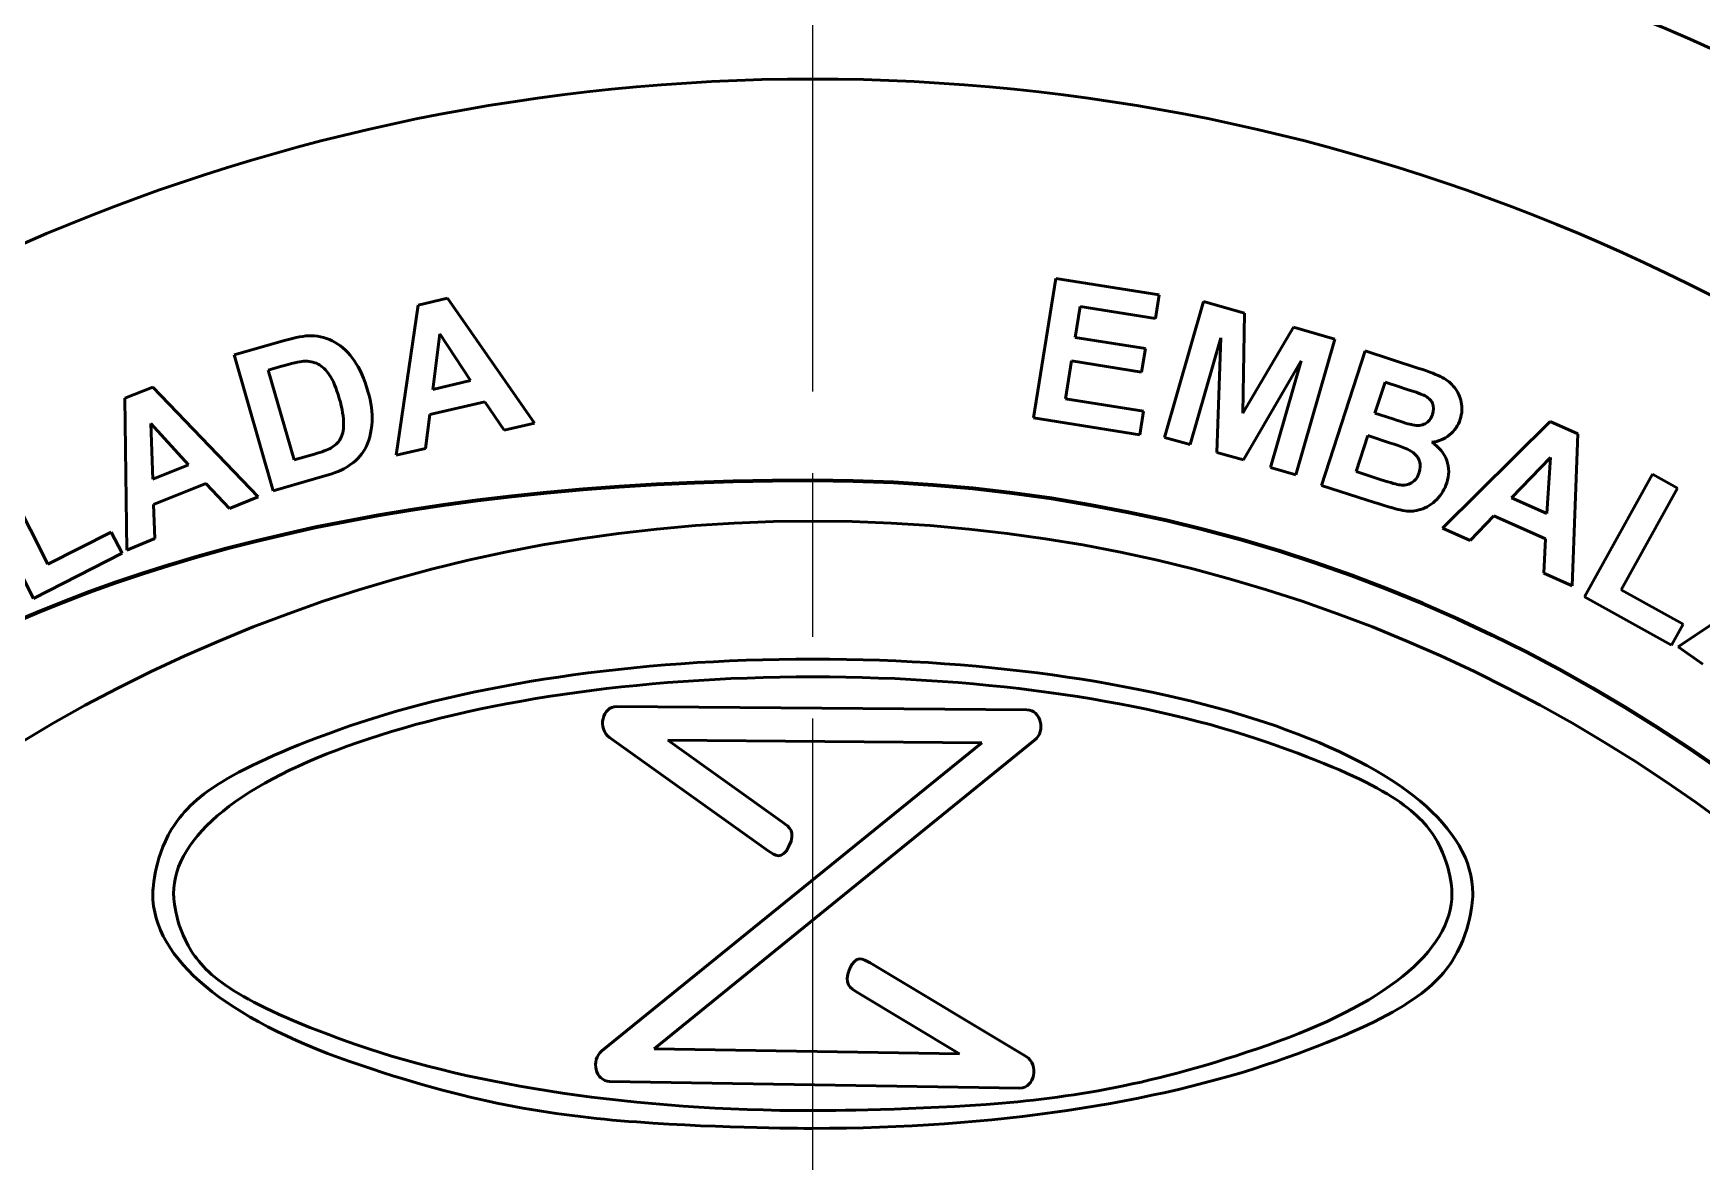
# Model space of a CAD drawing. Extents: x 0 to 616, y 0 to 436.
# Drawn here: x 510.64 to 556.55, y 317.26 to 348.32 of the extents above; entities that cross this region are included whole.
import ezdxf

# ---------------------------------------------------------------- set-up
doc = ezdxf.new("R2010")
doc.units = 0
doc.header["$LTSCALE"] = 1.5
doc.linetypes.add('AM_ISO08W050', pattern=[18, 12, -1.5, 3, -1.5])
doc.layers.add('AM_0', color=7, linetype='CONTINUOUS', lineweight=50)
doc.layers.add('AM_7', color=4, linetype='AM_ISO08W050', lineweight=25)

msp = doc.modelspace()

# ---------------------------------------------------------------- linework, layer by layer
at = {"layer": 'AM_0'}
for radius in [60.3, 54.175, 42.004]:
    msp.add_circle((532.092, 292.885), radius, dxfattribs=at)
at = {"layer": 'AM_0', "color": 7}
for points in [[(538.169, 337.729), (538.169, 337.729), (538.778, 341.572), (538.778, 341.572)], [(538.778, 341.572), (538.778, 341.572), (541.627, 341.121), (541.627, 341.121)], [(539.45, 340.799), (539.45, 340.799), (539.315, 339.947), (539.315, 339.947)], [(541.524, 340.47), (541.524, 340.47), (539.45, 340.799), (539.45, 340.799)], [(541.627, 341.121), (541.627, 341.121), (541.524, 340.47), (541.524, 340.47)], [(541.774, 337.195), (541.774, 337.195), (542.846, 340.936), (542.846, 340.936)], [(542.846, 340.936), (542.846, 340.936), (543.976, 340.612), (543.976, 340.612)], [(543.976, 340.612), (543.976, 340.612), (543.923, 337.865), (543.923, 337.865)], [(543.923, 337.865), (543.923, 337.865), (545.325, 340.225), (545.325, 340.225)], [(545.325, 340.225), (545.325, 340.225), (546.458, 339.9), (546.458, 339.9)], [(516.168, 339.465), (516.168, 339.465), (517.549, 339.861), (517.549, 339.861)], [(517.549, 339.861), (517.86, 339.95), (518.103, 339.995), (518.281, 339.994)], [(518.281, 339.994), (518.519, 339.992), (518.74, 339.931), (518.943, 339.81)], [(518.943, 339.81), (519.147, 339.691), (519.324, 339.523), (519.474, 339.308)], [(539.315, 339.947), (539.315, 339.947), (541.245, 339.641), (541.245, 339.641)], [(543.319, 339.939), (543.319, 339.939), (542.475, 336.994), (542.475, 336.994)], [(543.215, 336.782), (543.215, 336.782), (543.319, 339.939), (543.319, 339.939)], [(546.458, 339.9), (546.458, 339.9), (545.386, 336.16), (545.386, 336.16)], [(517.241, 335.725), (517.241, 335.725), (516.168, 339.465), (516.168, 339.465)], [(519.474, 339.308), (519.624, 339.091), (519.749, 338.809), (519.85, 338.458)], [(541.245, 339.641), (541.245, 339.641), (541.142, 338.994), (541.142, 338.994)], [(546.092, 335.874), (546.092, 335.874), (547.295, 339.575), (547.295, 339.575)], [(547.295, 339.575), (547.295, 339.575), (548.774, 339.094), (548.774, 339.094)], [(517.444, 339.146), (517.444, 339.146), (517.105, 339.049), (517.105, 339.049)], [(517.105, 339.049), (517.105, 339.049), (517.815, 336.572), (517.815, 336.572)], [(518.074, 339.288), (517.962, 339.282), (517.752, 339.234), (517.444, 339.146)], [(518.475, 339.212), (518.357, 339.273), (518.224, 339.298), (518.074, 339.288)], [(518.793, 338.911), (518.697, 339.052), (518.591, 339.152), (518.475, 339.212)], [(519.06, 338.268), (518.977, 338.557), (518.888, 338.771), (518.793, 338.911)], [(539.213, 339.3), (539.213, 339.3), (539.047, 338.254), (539.047, 338.254)], [(541.142, 338.994), (541.142, 338.994), (539.213, 339.3), (539.213, 339.3)], [(545.529, 339.305), (545.529, 339.305), (543.942, 336.574), (543.942, 336.574)], [(544.685, 336.361), (544.685, 336.361), (545.529, 339.305), (545.529, 339.305)], [(548.774, 339.094), (549.067, 338.999), (549.282, 338.916), (549.418, 338.844)], [(513.157, 338.27), (513.157, 338.27), (513.927, 338.581), (513.927, 338.581)], [(513.927, 338.581), (513.927, 338.581), (516.83, 335.557), (516.83, 335.557)], [(519.85, 338.458), (519.938, 338.15), (519.976, 337.874), (519.963, 337.629)], [(547.842, 338.716), (547.842, 338.716), (547.564, 337.86), (547.564, 337.86)], [(548.271, 338.576), (548.271, 338.576), (547.842, 338.716), (547.842, 338.716)], [(548.906, 338.356), (548.834, 338.389), (548.623, 338.462), (548.271, 338.576)], [(549.418, 338.844), (549.554, 338.773), (549.666, 338.681), (549.754, 338.566)], [(549.754, 338.566), (549.843, 338.451), (549.903, 338.318), (549.937, 338.165)], [(513.209, 334.094), (513.209, 334.094), (513.157, 338.27), (513.157, 338.27)], [(519.18, 337.561), (519.182, 337.742), (519.143, 337.979), (519.06, 338.268)], [(539.047, 338.254), (539.047, 338.254), (541.194, 337.914), (541.194, 337.914)], [(549.145, 338.135), (549.105, 338.227), (549.025, 338.301), (548.906, 338.356)], [(549.149, 337.825), (549.186, 337.94), (549.185, 338.043), (549.145, 338.135)], [(549.937, 338.165), (549.971, 338.012), (549.962, 337.855), (549.91, 337.695)], [(514.911, 336.442), (514.911, 336.442), (513.873, 337.58), (513.873, 337.58)], [(513.873, 337.58), (513.873, 337.58), (513.927, 336.045), (513.927, 336.045)], [(519.086, 337.143), (519.146, 337.239), (519.177, 337.379), (519.18, 337.561)], [(519.963, 337.629), (519.948, 337.33), (519.878, 337.072), (519.752, 336.854)], [(541.091, 337.266), (541.091, 337.266), (538.169, 337.729), (538.169, 337.729)], [(541.194, 337.914), (541.194, 337.914), (541.091, 337.266), (541.091, 337.266)], [(547.564, 337.86), (547.564, 337.86), (548.054, 337.701), (548.054, 337.701)], [(548.054, 337.701), (548.345, 337.606), (548.527, 337.552), (548.601, 337.538)], [(548.601, 337.538), (548.733, 337.511), (548.848, 337.522), (548.945, 337.571)], [(548.945, 337.571), (549.042, 337.621), (549.11, 337.706), (549.149, 337.825)], [(549.422, 334.692), (549.422, 334.692), (552.389, 337.631), (552.389, 337.631)], [(549.91, 337.695), (549.854, 337.522), (549.756, 337.378), (549.616, 337.263)], [(552.389, 337.631), (552.389, 337.631), (553.148, 337.293), (553.148, 337.293)], [(518.825, 336.9), (518.939, 336.966), (519.026, 337.046), (519.086, 337.143)], [(542.475, 336.994), (542.475, 336.994), (541.774, 337.195), (541.774, 337.195)], [(547.364, 337.244), (547.364, 337.244), (547.043, 336.255), (547.043, 336.255)], [(547.967, 337.048), (547.967, 337.048), (547.364, 337.244), (547.364, 337.244)], [(548.613, 336.78), (548.523, 336.848), (548.307, 336.938), (547.967, 337.048)], [(549.616, 337.263), (549.475, 337.149), (549.313, 337.082), (549.13, 337.061)], [(549.13, 337.061), (549.333, 336.922), (549.471, 336.754), (549.54, 336.557)], [(553.148, 337.293), (553.148, 337.293), (552.989, 333.104), (552.989, 333.104)], [(509.588, 336.557), (509.588, 336.557), (511.043, 333.703), (511.043, 333.703)], [(517.815, 336.572), (517.815, 336.572), (518.379, 336.733), (518.379, 336.733)], [(518.379, 336.733), (518.589, 336.794), (518.738, 336.849), (518.825, 336.9)], [(519.752, 336.854), (519.658, 336.689), (519.51, 336.538), (519.307, 336.403)], [(543.942, 336.574), (543.942, 336.574), (543.215, 336.782), (543.215, 336.782)], [(548.791, 336.535), (548.762, 336.63), (548.703, 336.712), (548.613, 336.78)], [(549.54, 336.557), (549.61, 336.359), (549.61, 336.153), (549.541, 335.939)], [(552.391, 336.636), (552.391, 336.636), (551.324, 335.531), (551.324, 335.531)], [(552.293, 335.099), (552.293, 335.099), (552.391, 336.636), (552.391, 336.636)], [(510.641, 332.762), (510.641, 332.762), (508.889, 336.2), (508.889, 336.2)], [(513.927, 336.045), (513.927, 336.045), (514.911, 336.442), (514.911, 336.442)], [(518.661, 336.132), (518.661, 336.132), (517.241, 335.725), (517.241, 335.725)], [(519.307, 336.403), (519.156, 336.302), (518.941, 336.212), (518.661, 336.132)], [(545.386, 336.16), (545.386, 336.16), (544.685, 336.361), (544.685, 336.361)], [(547.043, 336.255), (547.043, 336.255), (547.734, 336.03), (547.734, 336.03)], [(548.573, 335.945), (548.668, 336.001), (548.738, 336.095), (548.78, 336.226)], [(548.78, 336.226), (548.816, 336.337), (548.819, 336.44), (548.791, 336.535)], [(553.331, 332.805), (553.331, 332.805), (555.203, 336.181), (555.203, 336.181)], [(555.203, 336.181), (555.203, 336.181), (555.89, 335.8), (555.89, 335.8)], [(515.39, 335.929), (515.39, 335.929), (513.948, 335.347), (513.948, 335.347)], [(516.037, 335.237), (516.037, 335.237), (515.39, 335.929), (515.39, 335.929)], [(547.352, 335.465), (547.352, 335.465), (546.092, 335.874), (546.092, 335.874)], [(547.734, 336.03), (548.004, 335.943), (548.176, 335.894), (548.254, 335.886)], [(548.254, 335.886), (548.371, 335.87), (548.478, 335.89), (548.573, 335.945)], [(549.541, 335.939), (549.486, 335.772), (549.394, 335.62), (549.264, 335.486)], [(555.89, 335.8), (555.89, 335.8), (554.337, 332.998), (554.337, 332.998)], [(513.948, 335.347), (513.948, 335.347), (513.982, 334.407), (513.982, 334.407)], [(516.83, 335.557), (516.83, 335.557), (516.037, 335.237), (516.037, 335.237)], [(548.261, 335.197), (548.133, 335.224), (547.83, 335.313), (547.352, 335.465)], [(551.324, 335.531), (551.324, 335.531), (552.293, 335.099), (552.293, 335.099)], [(550.836, 335.031), (550.836, 335.031), (550.183, 334.353), (550.183, 334.353)], [(552.257, 334.398), (552.257, 334.398), (550.836, 335.031), (550.836, 335.031)], [(511.043, 333.703), (511.043, 333.703), (512.783, 334.589), (512.783, 334.589)], [(512.783, 334.589), (512.783, 334.589), (513.081, 334.005), (513.081, 334.005)], [(513.982, 334.407), (513.982, 334.407), (513.209, 334.094), (513.209, 334.094)], [(550.183, 334.353), (550.183, 334.353), (549.422, 334.692), (549.422, 334.692)], [(552.208, 333.452), (552.208, 333.452), (552.257, 334.398), (552.257, 334.398)], [(513.081, 334.005), (513.081, 334.005), (510.641, 332.762), (510.641, 332.762)], [(552.989, 333.104), (552.989, 333.104), (552.208, 333.452), (552.208, 333.452)], [(555.907, 331.431), (555.907, 331.431), (559.38, 333.749), (559.38, 333.749)], [(554.337, 332.998), (554.337, 332.998), (556.045, 332.051), (556.045, 332.051)], [(555.727, 331.478), (555.727, 331.478), (553.331, 332.805), (553.331, 332.805)], [(556.045, 332.051), (556.045, 332.051), (555.727, 331.478), (555.727, 331.478)], [(519.353, 329.249), (522.624, 330.386), (527.132, 331.091), (532.092, 331.091)], [(532.092, 331.091), (537.053, 331.091), (541.561, 330.386), (544.832, 329.249)], [(556.59, 330.953), (556.59, 330.953), (555.907, 331.431), (555.907, 331.431)], [(532.092, 330.602), (527.206, 330.602), (522.774, 329.911), (519.568, 328.796)], [(544.617, 328.796), (541.41, 329.911), (536.979, 330.602), (532.092, 330.602)], [(526.497, 328.931), (526.158, 329.173), (526.296, 329.787), (526.695, 329.784)], [(526.695, 329.784), (526.695, 329.784), (537.983, 329.694), (537.983, 329.694)], [(537.983, 329.694), (538.37, 329.691), (538.513, 329.111), (538.198, 328.855)], [(526.288, 320.302), (526.288, 320.302), (536.744, 328.786), (536.744, 328.786)], [(530.868, 325.812), (530.868, 325.812), (526.497, 328.931), (526.497, 328.931)], [(538.198, 328.855), (538.198, 328.855), (527.729, 320.361), (527.729, 320.361)], [(536.744, 328.786), (536.744, 328.786), (528.101, 328.855), (528.101, 328.855)], [(528.101, 328.855), (528.101, 328.855), (531.261, 326.6), (531.261, 326.6)], [(531.261, 326.6), (531.447, 326.467), (531.634, 326.334), (531.437, 325.94)], [(531.437, 325.94), (531.241, 325.546), (531.054, 325.679), (530.868, 325.812)], [(533.104, 322.554), (533.276, 322.962), (533.472, 322.844), (533.668, 322.727)], [(533.326, 321.91), (533.13, 322.028), (532.933, 322.145), (533.104, 322.554)], [(533.668, 322.727), (533.668, 322.727), (537.963, 320.15), (537.963, 320.15)], [(536.131, 320.227), (536.131, 320.227), (533.326, 321.91), (533.326, 321.91)], [(526.499, 319.464), (526.114, 319.47), (525.974, 320.047), (526.288, 320.302)], [(527.729, 320.361), (527.729, 320.361), (536.131, 320.227), (536.131, 320.227)], [(537.963, 320.15), (538.329, 319.93), (538.199, 319.276), (537.787, 319.283)], [(537.787, 319.283), (537.787, 319.283), (526.499, 319.464), (526.499, 319.464)]]:
    msp.add_open_spline(points, degree=3, dxfattribs=at)
at = {"layer": 'AM_0'}
for points in [[(520.625, 336.704), (520.625, 336.704), (521.227, 340.836), (521.227, 340.836)], [(521.227, 340.836), (521.227, 340.836), (522.036, 341.023), (522.036, 341.023)], [(522.036, 341.023), (522.036, 341.023), (524.43, 337.582), (524.43, 337.582)], [(521.826, 340.043), (521.826, 340.043), (521.639, 338.517), (521.639, 338.517)], [(522.674, 338.756), (522.674, 338.756), (521.826, 340.043), (521.826, 340.043)], [(521.639, 338.517), (521.639, 338.517), (522.674, 338.756), (522.674, 338.756)], [(523.067, 338.175), (523.067, 338.175), (521.551, 337.825), (521.551, 337.825)], [(523.597, 337.39), (523.597, 337.39), (523.067, 338.175), (523.067, 338.175)], [(521.551, 337.825), (521.551, 337.825), (521.437, 336.891), (521.437, 336.891)], [(524.43, 337.582), (524.43, 337.582), (523.597, 337.39), (523.597, 337.39)], [(521.437, 336.891), (521.437, 336.891), (520.625, 336.704), (520.625, 336.704)]]:
    msp.add_open_spline(points, degree=3, dxfattribs=at)
at = {"layer": 'AM_0', "color": 7, "lineweight": 70}
msp.add_open_spline([(532.092, 336.006), (555.904, 336.006), (575.214, 316.696), (575.214, 292.885), (575.214, 292.885), (575.214, 269.073), (555.904, 249.763), (532.092, 249.763), (532.092, 249.763), (508.281, 249.763), (488.971, 269.073), (488.971, 292.885), (488.971, 292.885), (488.971, 316.696), (508.281, 336.006), (532.092, 336.006)], degree=3, knots=[0, 0, 0, 0, 0.25, 0.25, 0.25, 0.375, 0.5, 0.5, 0.5, 0.625, 0.75, 0.75, 0.75, 0.875, 1, 1, 1, 1], dxfattribs=at)
at = {"layer": 'AM_0', "color": 7}
for points, knots in [([(549.264, 335.486), (549.134, 335.353), (548.986, 335.261), (548.82, 335.21), (548.82, 335.21), (548.654, 335.159), (548.468, 335.155), (548.261, 335.197)], [0.6666667, 0.6666667, 0.6666667, 0.6666667, 0.7333333, 0.7333333, 0.7333333, 0.7666667, 0.8, 0.8, 0.8, 0.8]), ([(519.353, 320.013), (516.004, 321.178), (513.927, 322.81), (513.927, 324.631), (513.927, 324.631), (513.927, 326.452), (516.003, 328.084), (519.353, 329.249)], [0.625, 0.625, 0.625, 0.625, 0.75, 0.75, 0.75, 0.8125, 0.875, 0.875, 0.875, 0.875]), ([(544.832, 329.249), (548.181, 328.084), (550.257, 326.452), (550.257, 324.631), (550.257, 324.631), (550.257, 322.81), (548.181, 321.178), (544.832, 320.013)], [0.125, 0.125, 0.125, 0.125, 0.25, 0.25, 0.25, 0.3125, 0.375, 0.375, 0.375, 0.375]), ([(519.568, 328.796), (516.44, 327.709), (514.5, 326.233), (514.5, 324.631), (514.5, 324.631), (514.5, 323.029), (516.44, 321.553), (519.568, 320.466)], [0.125, 0.125, 0.125, 0.125, 0.25, 0.25, 0.25, 0.3125, 0.375, 0.375, 0.375, 0.375]), ([(544.617, 320.466), (547.745, 321.553), (549.684, 323.029), (549.684, 324.631), (549.684, 324.631), (549.684, 326.233), (547.745, 327.709), (544.617, 328.796)], [0.625, 0.625, 0.625, 0.625, 0.75, 0.75, 0.75, 0.8125, 0.875, 0.875, 0.875, 0.875]), ([(519.568, 320.466), (522.774, 319.351), (527.206, 318.66), (532.092, 318.66), (532.092, 318.66), (536.979, 318.66), (541.41, 319.351), (544.617, 320.466)], [0.375, 0.375, 0.375, 0.375, 0.5, 0.5, 0.5, 0.5625, 0.625, 0.625, 0.625, 0.625]), ([(544.832, 320.013), (541.561, 318.876), (537.053, 318.171), (532.092, 318.171), (532.092, 318.171), (527.132, 318.171), (522.624, 318.876), (519.353, 320.013)], [0.375, 0.375, 0.375, 0.375, 0.5, 0.5, 0.5, 0.5625, 0.625, 0.625, 0.625, 0.625])]:
    msp.add_open_spline(points, degree=3, knots=knots, dxfattribs=at)
at = {"layer": 'AM_7'}
msp.add_line((532.092, 230.458), (532.092, 355.312), dxfattribs=at)

doc.saveas('drawing.dxf')
